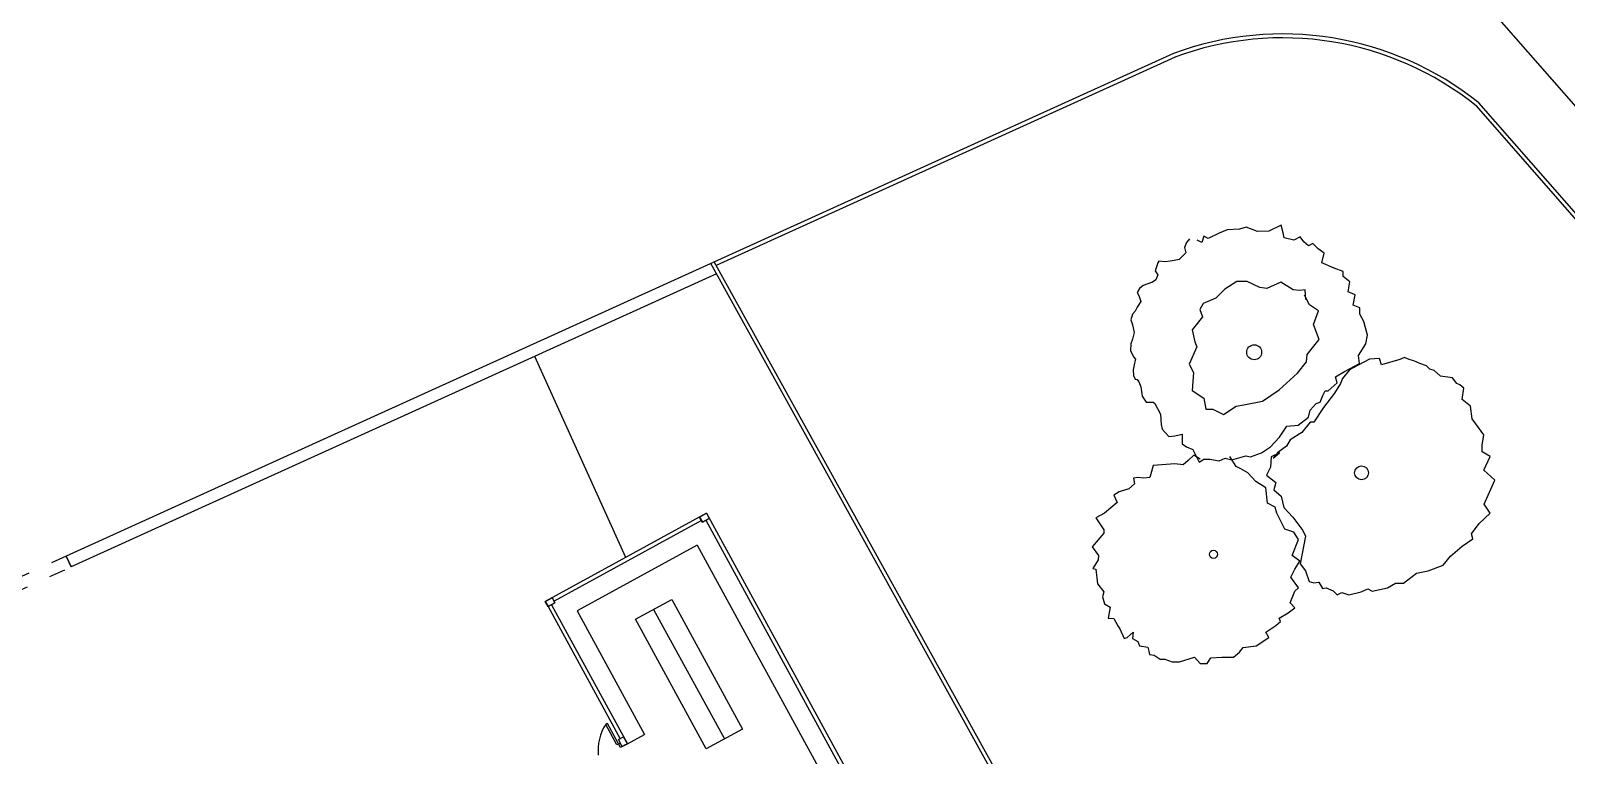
# Model space of a CAD drawing. Header units: millimetres. Extents: x 185 to 501, y 106 to 528.
# Drawn here: x 293.37 to 332.67, y 341.29 to 359.81 of the extents above; entities that cross this region are included whole.
import ezdxf

# ---------------------------------------------------------------- set-up
doc = ezdxf.new("R2010")
doc.units = ezdxf.units.MM
doc.linetypes.add('ACAD_ISO03W100', pattern=[30, 12, -18])
for name, color, linetype in [('aceras', 7, 'Continuous'), ('arboles', 84, 'Continuous'), ('cerca', 50, 'Continuous'), ('columnas', 170, 'Continuous'), ('MUEBLES', 33, 'Continuous'), ('pavimento', 252, 'Continuous'), ('puertas', 240, 'Continuous'), ('texto', 7, 'Continuous')]:
    doc.layers.add(name, color=color, linetype=linetype)

msp = doc.modelspace()

# ---------------------------------------------------------------- linework, layer by layer
at = {"layer": 'aceras'}
for p, q in [((324.55, 367.423), (365.702, 320.383)), ((322.618, 359.234), (294.284, 346.381)), ((322.659, 359.143), (310.914, 353.815)), ((330.35, 357.907), (364.272, 319.132)), ((330.425, 357.973), (364.347, 319.198)), ((310.92, 353.598), (294.408, 346.108)), ((294.284, 346.381), (294.408, 346.108)), ((294.408, 346.108), (294.284, 346.381))]:
    msp.add_line(p, q, dxfattribs=at)
for radius in [8.041, 7.941]:
    msp.add_arc((325.405, 351.692), radius, 51.3642, 110.2811, dxfattribs=at)
at = {"layer": 'arboles', "linetype": 'Continuous'}
for p, q in [((325.371, 354.84), (325.06, 354.694)), ((325.425, 354.651), (325.371, 354.84)), ((323.029, 354.491), (322.948, 354.403)), ((323.341, 354.403), (323.219, 354.462)), ((323.219, 354.462), (323.219, 354.462)), ((323.395, 354.563), (323.341, 354.403)), ((323.503, 354.505), (323.395, 354.563)), ((323.787, 354.636), (323.503, 354.505)), ((323.99, 354.723), (323.787, 354.636)), ((324.302, 354.738), (323.99, 354.723)), ((324.478, 354.796), (324.302, 354.738)), ((324.762, 354.68), (324.478, 354.796)), ((325.06, 354.694), (324.762, 354.68)), ((325.452, 354.52), (325.425, 354.651)), ((325.696, 354.462), (325.452, 354.52)), ((325.858, 354.549), (325.696, 354.462)), ((325.953, 354.418), (325.858, 354.549)), ((322.934, 354.141), (322.786, 353.996)), ((322.948, 354.403), (322.894, 354.272)), ((322.894, 354.272), (322.934, 354.141)), ((326.075, 354.316), (325.953, 354.418)), ((326.183, 354.374), (326.075, 354.316)), ((326.319, 354.243), (326.183, 354.374)), ((326.468, 354.127), (326.319, 354.243)), ((326.414, 353.88), (326.468, 354.127)), ((322.217, 353.88), (322.149, 353.676)), ((322.149, 353.676), (322.217, 353.574)), ((322.244, 353.923), (322.217, 353.88)), ((322.406, 353.909), (322.244, 353.923)), ((322.528, 353.923), (322.406, 353.909)), ((322.637, 353.938), (322.528, 353.923)), ((322.758, 353.967), (322.637, 353.938)), ((322.786, 353.996), (322.758, 353.967)), ((326.725, 353.749), (326.414, 353.88)), ((326.955, 353.661), (326.725, 353.749)), ((326.955, 353.53), (326.955, 353.661)), ((321.838, 353.298), (321.743, 353.225)), ((322.082, 353.385), (321.838, 353.298)), ((322.163, 353.443), (322.082, 353.385)), ((322.217, 353.574), (322.163, 353.443)), ((324.234, 353.402), (323.93, 353.21)), ((324.502, 353.402), (324.234, 353.402)), ((324.824, 353.248), (324.502, 353.402)), ((325.36, 353.383), (325.003, 353.229)), ((325.682, 353.19), (325.36, 353.383)), ((327.131, 353.399), (326.955, 353.53)), ((327.09, 353.137), (327.131, 353.399)), ((321.743, 353.225), (321.689, 353.123)), ((321.689, 353.123), (321.73, 353.05)), ((321.784, 352.89), (321.689, 352.745)), ((321.73, 353.05), (321.784, 352.89)), ((323.698, 352.979), (323.376, 352.845)), ((323.93, 353.21), (323.698, 352.979)), ((325.003, 353.229), (324.824, 353.248)), ((325.843, 353.171), (325.682, 353.19)), ((325.986, 353.19), (325.843, 353.171)), ((326.093, 352.806), (325.968, 353.056)), ((326.004, 352.941), (325.986, 353.19)), ((327.266, 353.065), (327.09, 353.137)), ((327.212, 352.803), (327.266, 353.065)), ((321.567, 352.57), (321.527, 352.425)), ((321.635, 352.643), (321.567, 352.57)), ((321.689, 352.745), (321.635, 352.643)), ((323.358, 352.499), (323.09, 352.172)), ((323.376, 352.845), (323.286, 352.691)), ((323.286, 352.691), (323.358, 352.499)), ((326.325, 352.653), (326.093, 352.806)), ((326.2, 352.307), (326.325, 352.653)), ((327.388, 352.73), (327.212, 352.803)), ((327.388, 352.57), (327.388, 352.73)), ((327.483, 352.381), (327.388, 352.57)), ((321.527, 352.425), (321.567, 352.294)), ((321.567, 352.294), (321.608, 352.104)), ((321.608, 352.104), (321.567, 351.93)), ((323.09, 352.172), (323.161, 351.865)), ((326.343, 351.922), (326.2, 352.307)), ((327.578, 352.032), (327.483, 352.381)), ((321.527, 351.813), (321.513, 351.639)), ((321.567, 351.93), (321.527, 351.813)), ((323.215, 351.73), (323.018, 351.288)), ((323.161, 351.865), (323.215, 351.73)), ((326.039, 351.538), (326.343, 351.922)), ((327.348, 351.508), (327.537, 351.813)), ((327.537, 351.813), (327.578, 352.032)), ((321.513, 351.639), (321.594, 351.479)), ((321.621, 351.319), (321.581, 351.144)), ((321.594, 351.479), (321.648, 351.421)), ((321.648, 351.421), (321.621, 351.319)), ((325.789, 351.058), (326.021, 351.346)), ((326.021, 351.346), (326.039, 351.538)), ((326.996, 351.101), (327.375, 351.304)), ((327.632, 351.421), (327.199, 351.188)), ((327.375, 351.304), (327.348, 351.508)), ((327.889, 351.435), (327.632, 351.421)), ((327.943, 351.275), (327.889, 351.435)), ((328.404, 351.406), (327.943, 351.275)), ((328.525, 351.464), (328.404, 351.406)), ((328.647, 351.406), (328.525, 351.464)), ((328.769, 351.377), (328.647, 351.406)), ((328.918, 351.304), (328.769, 351.377)), ((329.094, 351.246), (328.918, 351.304)), ((321.581, 351.144), (321.594, 350.999)), ((321.594, 350.999), (321.635, 350.911)), ((321.635, 350.911), (321.689, 350.897)), ((323.018, 351.288), (323.126, 351.077)), ((323.126, 351.077), (323.09, 350.616)), ((325.324, 350.635), (325.789, 351.058)), ((326.766, 350.97), (326.996, 351.101)), ((326.806, 350.81), (326.766, 350.97)), ((326.941, 350.926), (326.887, 350.795)), ((327.117, 351.144), (326.941, 350.926)), ((327.199, 351.188), (327.117, 351.144)), ((329.175, 351.159), (329.094, 351.246)), ((329.283, 351.13), (329.175, 351.159)), ((329.446, 350.984), (329.283, 351.13)), ((329.757, 350.941), (329.446, 350.984)), ((329.866, 350.795), (329.757, 350.941)), ((321.689, 350.897), (321.73, 350.839)), ((321.73, 350.839), (321.784, 350.708)), ((321.784, 350.708), (321.811, 350.475)), ((323.09, 350.616), (323.394, 350.424)), ((324.895, 350.347), (325.324, 350.635)), ((326.441, 350.489), (326.495, 350.606)), ((326.738, 350.548), (326.454, 350.184)), ((326.495, 350.606), (326.576, 350.606)), ((326.576, 350.606), (326.806, 350.81)), ((326.887, 350.795), (326.738, 350.548)), ((329.947, 350.766), (329.866, 350.795)), ((330.042, 350.679), (329.947, 350.766)), ((330.001, 350.388), (330.042, 350.679)), ((321.811, 350.475), (321.919, 350.315)), ((321.919, 350.315), (322.095, 350.315)), ((322.095, 350.315), (322.136, 350.286)), ((322.136, 350.286), (322.285, 350.009)), ((323.394, 350.424), (323.447, 350.136)), ((323.447, 350.136), (323.626, 350.136)), ((323.626, 350.136), (323.894, 350.001)), ((323.894, 350.001), (324.216, 350.213)), ((324.216, 350.213), (324.413, 350.251)), ((324.413, 350.251), (324.895, 350.347)), ((326.116, 350.111), (326.265, 350.286)), ((326.454, 350.184), (326.21, 349.806)), ((326.265, 350.286), (326.373, 350.315)), ((326.373, 350.315), (326.441, 350.489)), ((330.218, 350.213), (330.001, 350.388)), ((330.258, 349.893), (330.218, 350.213)), ((322.285, 350.009), (322.298, 349.747)), ((322.298, 349.747), (322.325, 349.631)), ((325.52, 349.704), (325.804, 349.733)), ((325.804, 349.733), (326.075, 349.937)), ((326.116, 349.806), (325.899, 349.544)), ((326.075, 349.937), (326.116, 350.111)), ((326.21, 349.806), (326.116, 349.806)), ((330.421, 349.675), (330.258, 349.893)), ((322.325, 349.631), (322.501, 349.442)), ((322.501, 349.442), (322.65, 349.456)), ((322.65, 349.456), (322.84, 349.5)), ((322.84, 349.5), (322.84, 349.253)), ((325.1, 349.18), (325.331, 349.427)), ((325.331, 349.427), (325.52, 349.704)), ((325.601, 349.355), (325.507, 349.195)), ((325.899, 349.544), (325.601, 349.355)), ((330.556, 349.486), (330.421, 349.675)), ((330.515, 349.224), (330.556, 349.486)), ((322.84, 349.253), (322.948, 349.18)), ((322.948, 349.18), (323.11, 349.107)), ((323.137, 348.962), (322.989, 348.831)), ((323.11, 349.107), (323.273, 348.787)), ((323.3, 348.86), (323.137, 348.962)), ((324.112, 348.845), (324.464, 348.947)), ((324.464, 348.947), (324.586, 348.918)), ((324.586, 348.918), (324.87, 349.02)), ((324.87, 349.02), (325.1, 349.18)), ((325.331, 349.02), (325.114, 348.918)), ((325.29, 349.035), (325.168, 348.889)), ((325.168, 348.889), (325.331, 349.02)), ((325.507, 349.195), (325.29, 349.035)), ((330.515, 349.049), (330.515, 349.224)), ((330.718, 348.933), (330.515, 349.049)), ((322.095, 348.7), (322.014, 348.394)), ((322.65, 348.744), (322.095, 348.7)), ((322.867, 348.714), (322.65, 348.744)), ((322.989, 348.831), (322.867, 348.714)), ((323.273, 348.787), (323.395, 348.86)), ((323.395, 348.86), (323.544, 348.86)), ((323.544, 348.86), (323.787, 348.816)), ((323.787, 348.816), (323.936, 348.889)), ((323.936, 348.889), (324.112, 348.845)), ((324.22, 348.671), (324.058, 348.933)), ((324.342, 348.613), (324.22, 348.671)), ((324.518, 348.511), (324.342, 348.613)), ((325.1, 348.656), (324.992, 348.453)), ((325.114, 348.918), (325.1, 348.656)), ((330.556, 348.583), (330.718, 348.933)), ((330.84, 348.322), (330.556, 348.583)), ((321.621, 348.234), (321.472, 348.103)), ((321.703, 348.394), (321.594, 348.38)), ((321.594, 348.38), (321.621, 348.234)), ((321.851, 348.38), (321.703, 348.394)), ((322.014, 348.394), (321.851, 348.38)), ((324.721, 348.292), (324.518, 348.511)), ((324.979, 348.132), (324.721, 348.292)), ((324.992, 348.453), (325.236, 348.263)), ((325.236, 348.263), (325.182, 348.074)), ((330.569, 347.71), (330.84, 348.322)), ((321.229, 348.031), (321.093, 347.943)), ((321.093, 347.943), (321.175, 347.754)), ((321.472, 348.103), (321.229, 348.031)), ((325.019, 347.74), (324.979, 348.132)), ((325.182, 348.074), (325.371, 347.914)), ((325.371, 347.914), (325.439, 347.623)), ((320.85, 347.478), (320.633, 347.361)), ((321.175, 347.754), (320.85, 347.478)), ((325.222, 347.638), (325.019, 347.74)), ((325.263, 347.478), (325.222, 347.638)), ((325.466, 347.07), (325.263, 347.478)), ((325.439, 347.623), (325.669, 347.376)), ((325.669, 347.376), (325.926, 347.041)), ((330.434, 347.216), (330.718, 347.478)), ((330.718, 347.478), (330.569, 347.71)), ((320.633, 347.361), (320.836, 347.056)), ((320.836, 347.056), (320.836, 346.968)), ((325.696, 346.998), (325.466, 347.07)), ((325.818, 346.808), (325.696, 346.998)), ((325.926, 347.041), (325.994, 346.896)), ((330.245, 346.954), (330.434, 347.216)), ((320.836, 346.968), (320.538, 346.619)), ((320.538, 346.619), (320.701, 346.401)), ((325.655, 346.401), (325.818, 346.808)), ((325.994, 346.896), (325.858, 346.183)), ((329.703, 346.386), (330.001, 346.634)), ((330.001, 346.634), (330.272, 346.823)), ((330.272, 346.823), (330.245, 346.954)), ((320.687, 346.285), (320.552, 346.066)), ((320.701, 346.401), (320.687, 346.285)), ((325.845, 346.256), (325.655, 346.401)), ((325.723, 346.052), (325.845, 346.256)), ((329.514, 346.154), (329.703, 346.386)), ((320.552, 346.066), (320.633, 346.052)), ((320.633, 346.052), (320.674, 345.674)), ((325.615, 345.848), (325.723, 346.052)), ((325.818, 345.572), (325.615, 345.848)), ((325.858, 346.183), (325.994, 346.008)), ((325.994, 346.008), (326.089, 345.732)), ((328.498, 345.688), (328.837, 345.95)), ((328.837, 345.95), (329.135, 346.008)), ((329.135, 346.008), (329.514, 346.154)), ((320.674, 345.674), (320.836, 345.47)), ((320.836, 345.47), (320.796, 345.339)), ((325.601, 345.193), (325.723, 345.484)), ((325.723, 345.484), (325.818, 345.572)), ((326.089, 345.732), (326.21, 345.703)), ((326.21, 345.703), (326.332, 345.717)), ((326.332, 345.717), (326.427, 345.557)), ((326.427, 345.557), (326.522, 345.572)), ((326.522, 345.572), (326.698, 345.499)), ((326.698, 345.499), (326.806, 345.397)), ((326.806, 345.397), (326.928, 345.455)), ((326.928, 345.455), (327.104, 345.397)), ((327.104, 345.397), (327.415, 345.47)), ((327.415, 345.47), (327.591, 345.543)), ((327.591, 345.543), (327.7, 345.484)), ((327.7, 345.484), (328.092, 345.572)), ((328.092, 345.572), (328.295, 345.688)), ((328.295, 345.688), (328.498, 345.688)), ((320.796, 345.339), (320.85, 345.164)), ((320.85, 345.164), (320.999, 345.077)), ((320.999, 345.077), (320.944, 344.801)), ((325.547, 344.932), (325.723, 345.062)), ((325.723, 345.062), (325.601, 345.193)), ((320.944, 344.801), (321.093, 344.786)), ((321.093, 344.786), (321.188, 344.597)), ((325.236, 344.611), (325.358, 344.713)), ((325.317, 344.801), (325.547, 344.932)), ((325.358, 344.713), (325.317, 344.801)), ((321.188, 344.597), (321.242, 344.524)), ((321.242, 344.524), (321.351, 344.277)), ((321.351, 344.277), (321.432, 344.306)), ((321.432, 344.306), (321.581, 344.437)), ((321.581, 344.437), (321.567, 344.277)), ((321.567, 344.277), (321.703, 344.204)), ((324.735, 344.088), (325.06, 344.306)), ((324.979, 344.437), (325.236, 344.611)), ((325.06, 344.306), (324.979, 344.437)), ((321.703, 344.204), (321.743, 344.088)), ((321.743, 344.088), (321.96, 344.059)), ((321.96, 344.059), (321.987, 343.957)), ((321.987, 343.957), (322, 343.869)), ((322, 343.869), (322.122, 343.855)), ((322.122, 343.855), (322.271, 343.753)), ((324.153, 343.797), (324.302, 343.928)), ((324.302, 343.928), (324.396, 344.044)), ((324.396, 344.044), (324.735, 344.088)), ((322.271, 343.753), (322.393, 343.753)), ((322.393, 343.753), (322.582, 343.68)), ((322.582, 343.68), (322.772, 343.68)), ((322.772, 343.68), (323.151, 343.797)), ((323.151, 343.797), (323.3, 343.637)), ((323.3, 343.637), (323.476, 343.637)), ((323.476, 343.637), (323.571, 343.782)), ((323.571, 343.782), (323.855, 343.797)), ((323.855, 343.797), (324.153, 343.797))]:
    msp.add_line(p, q, dxfattribs=at)
for centre, radius in [((324.681, 351.595), 0.191), ((327.429, 348.511), 0.177), ((323.638, 346.43), 0.104)]:
    msp.add_circle(centre, radius, dxfattribs=at)
at = {"layer": 'cerca'}
for points in [[(368.113, 311.887), (362.012, 304.707), (346.536, 309.48), (340.942, 305.528), (330.846, 311.388), (335.757, 327.607), (325.661, 337.556), (320.077, 337.076), (310.774, 353.862)], [(368.063, 311.982), (361.979, 304.822), (346.519, 309.59), (340.937, 305.646), (330.964, 311.435), (335.871, 327.635), (325.698, 337.659), (320.133, 337.182), (310.865, 353.903)]]:
    msp.add_lwpolyline(points, dxfattribs=at)
at = {"layer": 'columnas'}
for p, q in [((310.49, 347.382), (310.665, 347.478)), ((310.49, 347.382), (310.561, 347.251)), ((310.665, 347.478), (310.737, 347.347)), ((310.561, 347.251), (310.737, 347.347)), ((306.54, 345.225), (306.716, 345.321)), ((306.54, 345.225), (306.612, 345.093)), ((306.612, 345.093), (306.788, 345.189)), ((306.716, 345.321), (306.788, 345.189)), ((308.414, 341.691), (308.546, 341.762)), ((308.51, 341.515), (308.414, 341.691)), ((308.51, 341.515), (308.642, 341.587)), ((308.642, 341.587), (308.546, 341.762))]:
    msp.add_line(p, q, dxfattribs=at)
at = {"layer": 'columnas', "color": 0, "linetype": 'ACAD_ISO03W100', "ltscale": 0.035}
for p, q in [((294.284, 346.381), (286.088, 342.663)), ((286.212, 342.39), (294.408, 346.108))]:
    msp.add_line(p, q, dxfattribs=at)
at = {"layer": 'columnas'}
for points in [[(310.49, 347.382), (310.665, 347.478), (310.737, 347.347), (310.561, 347.251)], [(306.54, 345.225), (306.716, 345.321), (306.788, 345.189), (306.612, 345.093)], [(308.414, 341.691), (308.546, 341.762), (308.642, 341.587), (308.51, 341.515)]]:
    msp.add_lwpolyline(points, close=True, dxfattribs=at)
at = {"layer": 'MUEBLES'}
for p, q in [((310.426, 346.664), (307.355, 344.986)), ((310.426, 346.664), (314.07, 339.994)), ((309.313, 345.021), (311.123, 341.709)), ((307.355, 344.986), (309.081, 341.827)), ((308.642, 341.587), (309.081, 341.827))]:
    msp.add_line(p, q, dxfattribs=at)
msp.add_lwpolyline([(308.85, 344.768), (309.776, 345.274), (311.586, 341.962), (310.66, 341.456)], close=True, dxfattribs=at)
at = {"layer": 'pavimento'}
msp.add_line((308.603, 346.352), (306.272, 351.49), dxfattribs=at)
at = {"layer": 'puertas'}
for p, q in [((308.131, 342.105), (308.087, 342.081)), ((308.375, 341.555), (308.087, 342.081)), ((308.466, 341.491), (308.131, 342.105)), ((308.462, 341.603), (308.375, 341.555)), ((308.51, 341.515), (308.462, 341.603)), ((308.51, 341.515), (308.462, 341.603)), ((308.51, 341.515), (308.466, 341.491)), ((308.51, 341.515), (308.466, 341.491))]:
    msp.add_line(p, q, dxfattribs=at)
msp.add_arc((309.092, 341.421), 1.202, 146.6925, 186.0958, dxfattribs=at)
at = {"layer": 'texto'}
for p, q in [((310.665, 347.478), (306.54, 345.225)), ((310.665, 347.478), (314.884, 339.756)), ((310.537, 347.295), (306.764, 345.233)), ((310.649, 347.299), (314.725, 339.839)), ((306.612, 345.093), (308.458, 341.715)), ((306.7, 345.141), (308.642, 341.587)), ((308.642, 341.587), (308.554, 341.539))]:
    msp.add_line(p, q, dxfattribs=at)

doc.saveas('drawing.dxf')
